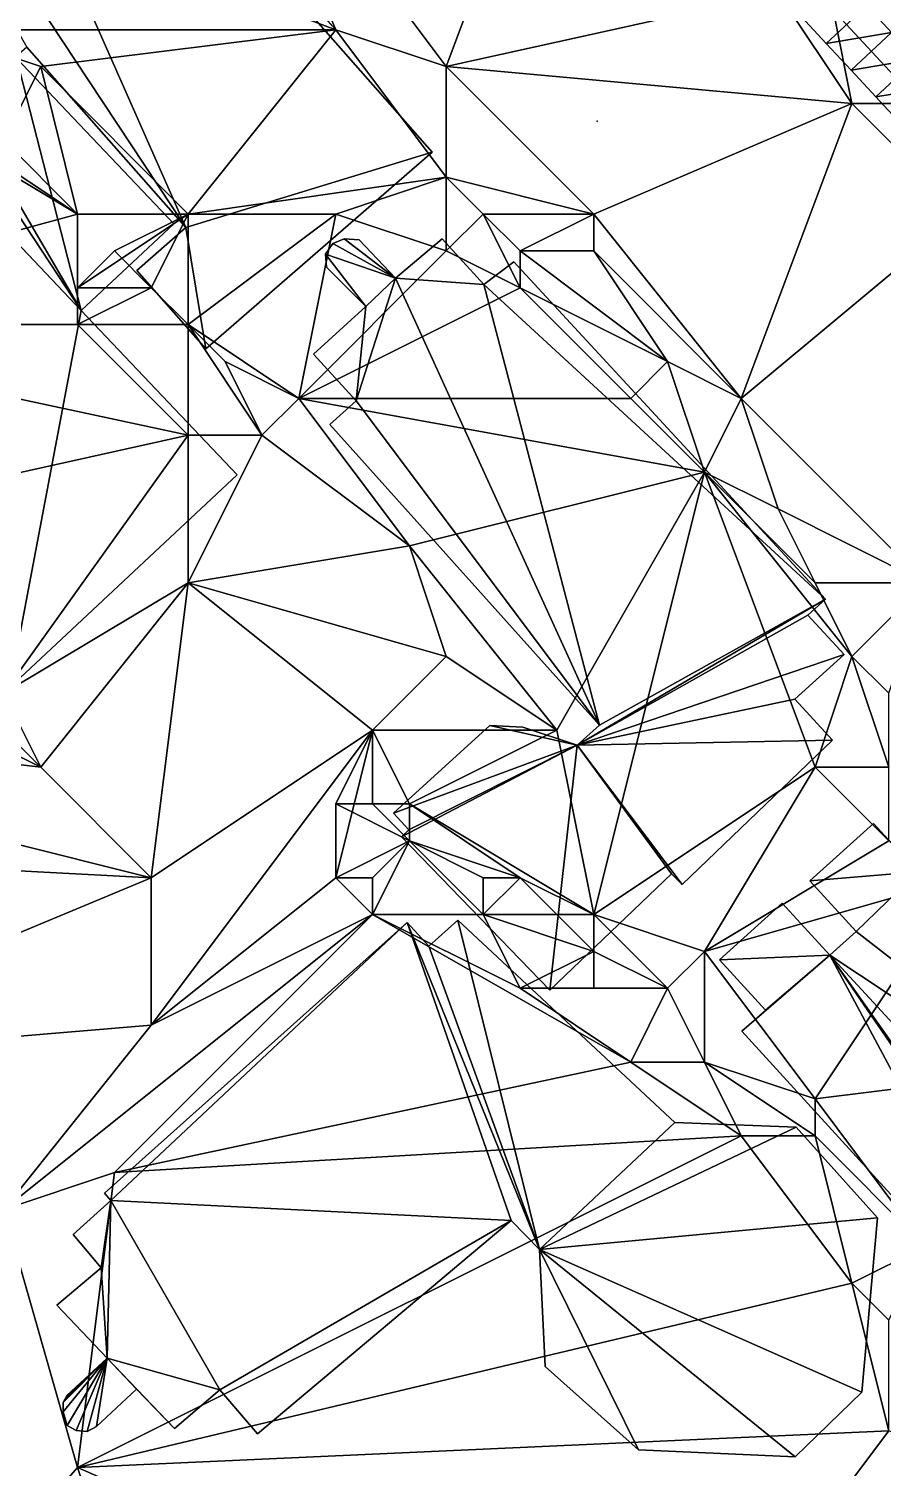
# Model space of a CAD drawing. Header units: metres. Extents: x -1103 to 901, y -902 to 905.
# Drawn here: x -576.6 to -530.3, y 412 to 490 of the extents above; entities that cross this region are included whole.
import ezdxf

# ---------------------------------------------------------------- set-up
doc = ezdxf.new("R2010")
doc.units = ezdxf.units.M
for name, color, linetype in [('OSM_BUILDING_FOOTPRINTS', 7, 'CONTINUOUS'), ('OSM_BUILDING_ROOFS', 1, 'CONTINUOUS'), ('OSM_BUILDING_WALLS', 8, 'CONTINUOUS'), ('OSM_ROAD_AXES', 2, 'CONTINUOUS'), ('OSM_ROAD_SURFACE', 9, 'CONTINUOUS'), ('OSM_TERRAIN', 3, 'CONTINUOUS'), ('OSM_TREES', 3, 'CONTINUOUS')]:
    doc.layers.add(name, color=color, linetype=linetype)

msp = doc.modelspace()

# ---------------------------------------------------------------- linework, layer by layer
at = {"layer": 'OSM_BUILDING_FOOTPRINTS'}
for points in [[(-590.595, 513.245, 13.005), (-585.223, 517.923, 13.005), (-554.758, 483.364, 13.005), (-567.039, 472.691, 13.005), (-570.786, 476.938, 13.005), (-568.122, 479.261, 13.005), (-576.755, 489.048, 13.005), (-579.32, 486.825, 13.005), (-585.72, 494.09, 13.005), (-597.282, 507.195, 13.005), (-595.436, 508.81, 13.005), (-597.36, 510.988, 13.005), (-592.397, 515.302, 13.005), (-590.595, 513.245, 13.005)], [(-599.957, 477.8, 13.188), (-587.621, 489.346, 13.188), (-584.935, 486.526, 13.188), (-582.846, 488.484, 13.188), (-580.226, 485.719, 13.188), (-577.319, 488.45, 13.188), (-568.785, 479.46, 13.188), (-573.804, 474.759, 13.188), (-565.347, 465.857, 13.188), (-577.672, 454.322, 13.188), (-599.957, 477.8, 13.188)], [(-560.495, 477.115, 13.262), (-560.561, 477.823, 13.262), (-560.152, 478.398, 13.262), (-559.533, 478.663, 13.262), (-558.726, 478.597, 13.262), (-556.759, 476.529, 13.262), (-554.227, 478.652, 13.262), (-551.961, 476.186, 13.262), (-550.336, 477.403, 13.262), (-533.435, 459.111, 13.262), (-534.386, 458.238, 13.262), (-532.429, 456.103, 13.262), (-535.093, 453.681, 13.262), (-533.048, 451.459, 13.262), (-541.206, 443.629, 13.262), (-541.792, 444.204, 13.262), (-548.38, 437.9, 13.262), (-556.438, 446.216, 13.262), (-556.029, 446.592, 13.262), (-556.869, 447.499, 13.262), (-551.641, 452.255, 13.262), (-549.85, 452.166, 13.262), (-546.91, 451.182, 13.262), (-545.683, 452.266, 13.262), (-560.318, 468.578, 13.262), (-558.892, 469.872, 13.262), (-561.202, 472.393, 13.262), (-558.362, 474.992, 13.262), (-560.495, 477.115, 13.262)], [(-572.72, 422.837, 14.929), (-574.234, 424.651, 14.929), (-572.189, 426.487, 14.929), (-572.543, 426.885, 14.929), (-556.117, 441.572, 14.929), (-554.946, 440.289, 14.929), (-553.376, 441.693, 14.929), (-541.603, 430.723, 14.929), (-535.026, 430.469, 14.929), (-530.605, 425.547, 14.929), (-531.456, 416.092, 14.929), (-535.082, 412.586, 14.929), (-543.582, 412.962, 14.929), (-548.634, 417.474, 14.929), (-548.943, 423.822, 14.929), (-550.491, 425.403, 14.929), (-564.241, 413.825, 14.929), (-566.275, 416.213, 14.929), (-568.751, 414.123, 14.929), (-570.807, 416.257, 14.929), (-572.974, 414.223, 14.929), (-573.471, 413.957, 14.929), (-574.068, 414.012, 14.929), (-574.566, 414.289, 14.929), (-574.787, 415.03, 14.929), (-574.776, 415.527, 14.929), (-574.665, 415.738, 14.929), (-574.577, 415.903, 14.929), (-572.399, 417.938, 14.929), (-575.13, 420.803, 14.929), (-572.72, 422.837, 14.929)]]:
    msp.add_polyline3d(points, close=True, dxfattribs=at)
msp.add_polyline3d([(-521.065, 417.143, 14.232), (-537.967, 435.666, 14.232), (-536.696, 436.816, 14.232), (-539.183, 439.548, 14.232), (-535.778, 442.622, 14.232), (-533.203, 439.791, 14.232), (-531.777, 441.074, 14.232), (-534.286, 443.828, 14.232), (-530.826, 446.947, 14.232), (-528.427, 444.315, 14.232)], dxfattribs=at)
at = {"layer": 'OSM_BUILDING_ROOFS'}
for points in [[(-550.204, 540.174, 19.236), (-553.93, 538.847, 19.236), (-491.707, 472.095, 19.236)], [(-550.204, 540.174, 19.236), (-491.707, 472.095, 19.236), (-499.688, 483.563, 19.236)], [(-550.204, 540.174, 19.236), (-499.688, 483.563, 19.236), (-526.096, 522.236, 19.236)], [(-568.122, 479.261, 27.805), (-585.223, 517.923, 27.805), (-590.595, 513.245, 27.805)], [(-568.122, 479.261, 27.805), (-554.758, 483.364, 27.805), (-585.223, 517.923, 27.805)], [(-590.595, 513.245, 27.805), (-576.755, 489.048, 27.805), (-568.122, 479.261, 27.805)], [(-573.804, 474.759, 47.188), (-584.935, 486.526, 47.188), (-587.621, 489.346, 47.188)], [(-573.804, 474.759, 47.188), (-587.621, 489.346, 47.188), (-577.672, 454.322, 47.188)], [(-573.804, 474.759, 47.188), (-582.846, 488.484, 47.188), (-584.935, 486.526, 47.188)], [(-573.804, 474.759, 47.188), (-580.226, 485.719, 47.188), (-582.846, 488.484, 47.188)], [(-573.804, 474.759, 47.188), (-577.319, 488.45, 47.188), (-580.226, 485.719, 47.188)], [(-573.804, 474.759, 47.188), (-568.785, 479.46, 47.188), (-577.319, 488.45, 47.188)], [(-568.122, 479.261, 27.805), (-567.039, 472.691, 27.805), (-554.758, 483.364, 27.805)], [(-568.122, 479.261, 27.805), (-570.786, 476.938, 27.805), (-567.039, 472.691, 27.805)], [(-556.759, 476.529, 66.462), (-559.533, 478.663, 66.462), (-560.152, 478.398, 66.462)], [(-556.759, 476.529, 66.462), (-558.726, 478.597, 66.462), (-559.533, 478.663, 66.462)], [(-551.961, 476.186, 66.462), (-554.227, 478.652, 66.462), (-556.759, 476.529, 66.462)], [(-556.759, 476.529, 66.462), (-560.152, 478.398, 66.462), (-560.561, 477.823, 66.462)], [(-560.561, 477.823, 66.462), (-560.495, 477.115, 66.462), (-558.362, 474.992, 66.462)], [(-556.759, 476.529, 66.462), (-560.561, 477.823, 66.462), (-558.362, 474.992, 66.462)], [(-533.435, 459.111, 66.462), (-550.336, 477.403, 66.462), (-551.961, 476.186, 66.462)], [(-556.759, 476.529, 66.462), (-558.362, 474.992, 66.462), (-558.892, 469.872, 66.462)], [(-556.759, 476.529, 66.462), (-558.892, 469.872, 66.462), (-545.683, 452.266, 66.462)], [(-545.683, 452.266, 66.462), (-551.961, 476.186, 66.462), (-556.759, 476.529, 66.462)], [(-545.683, 452.266, 66.462), (-533.435, 459.111, 66.462), (-551.961, 476.186, 66.462)], [(-577.672, 454.322, 47.188), (-565.347, 465.857, 47.188), (-573.804, 474.759, 47.188)], [(-558.362, 474.992, 66.462), (-561.202, 472.393, 66.462), (-558.892, 469.872, 66.462)], [(-558.892, 469.872, 66.462), (-560.318, 468.578, 66.462), (-545.683, 452.266, 66.462)], [(-546.91, 451.182, 66.462), (-534.386, 458.238, 66.462), (-533.435, 459.111, 66.462)], [(-545.683, 452.266, 66.462), (-546.91, 451.182, 66.462), (-533.435, 459.111, 66.462)], [(-546.91, 451.182, 66.462), (-532.429, 456.103, 66.462), (-534.386, 458.238, 66.462)], [(-546.91, 451.182, 66.462), (-535.093, 453.681, 66.462), (-532.429, 456.103, 66.462)], [(-546.91, 451.182, 66.462), (-533.048, 451.459, 66.462), (-535.093, 453.681, 66.462)], [(-546.91, 451.182, 66.462), (-551.641, 452.255, 66.462), (-556.869, 447.499, 66.462)], [(-546.91, 451.182, 66.462), (-549.85, 452.166, 66.462), (-551.641, 452.255, 66.462)], [(-546.91, 451.182, 66.462), (-541.206, 443.629, 66.462), (-533.048, 451.459, 66.462)], [(-546.91, 451.182, 66.462), (-556.869, 447.499, 66.462), (-556.029, 446.592, 66.462)], [(-546.91, 451.182, 66.462), (-556.029, 446.592, 66.462), (-556.438, 446.216, 66.462)], [(-546.91, 451.182, 66.462), (-556.438, 446.216, 66.462), (-548.38, 437.9, 66.462)], [(-546.91, 451.182, 66.462), (-548.38, 437.9, 66.462), (-541.792, 444.204, 66.462)], [(-546.91, 451.182, 66.462), (-541.792, 444.204, 66.462), (-541.206, 443.629, 66.462)], [(-528.427, 444.315, 83.432), (-530.826, 446.947, 83.432), (-534.286, 443.828, 83.432)], [(-528.427, 444.315, 83.432), (-534.286, 443.828, 83.432), (-531.777, 441.074, 83.432)], [(-512.167, 425.857, 83.432), (-528.427, 444.315, 83.432), (-531.777, 441.074, 83.432)], [(-533.203, 439.791, 83.432), (-535.778, 442.622, 83.432), (-539.183, 439.548, 83.432)], [(-556.117, 441.572, 23.329), (-572.543, 426.885, 23.329), (-572.189, 426.487, 23.329)], [(-550.491, 425.403, 23.329), (-556.117, 441.572, 23.329), (-572.189, 426.487, 23.329)], [(-548.943, 423.822, 23.329), (-554.946, 440.289, 23.329), (-556.117, 441.572, 23.329)], [(-550.491, 425.403, 23.329), (-548.943, 423.822, 23.329), (-556.117, 441.572, 23.329)], [(-548.943, 423.822, 23.329), (-553.376, 441.693, 23.329), (-554.946, 440.289, 23.329)], [(-548.943, 423.822, 23.329), (-541.603, 430.723, 23.329), (-553.376, 441.693, 23.329)], [(-512.167, 425.857, 83.432), (-531.777, 441.074, 83.432), (-533.203, 439.791, 83.432)], [(-533.203, 439.791, 83.432), (-539.183, 439.548, 83.432), (-536.696, 436.816, 83.432)], [(-533.203, 439.791, 83.432), (-536.696, 436.816, 83.432), (-537.967, 435.666, 83.432)], [(-533.203, 439.791, 83.432), (-537.967, 435.666, 83.432), (-521.065, 417.143, 83.432)], [(-533.203, 439.791, 83.432), (-521.065, 417.143, 83.432), (-518.943, 419.056, 83.432)], [(-533.203, 439.791, 83.432), (-518.943, 419.056, 83.432), (-517.174, 417.121, 83.432)], [(-533.203, 439.791, 83.432), (-517.174, 417.121, 83.432), (-514.499, 419.531, 83.432)], [(-512.167, 425.857, 83.432), (-533.203, 439.791, 83.432), (-514.499, 419.531, 83.432)], [(-548.943, 423.822, 23.329), (-535.026, 430.469, 23.329), (-541.603, 430.723, 23.329)], [(-548.943, 423.822, 23.329), (-530.605, 425.547, 23.329), (-535.026, 430.469, 23.329)], [(-572.189, 426.487, 23.329), (-574.234, 424.651, 23.329), (-572.72, 422.837, 23.329)], [(-572.189, 426.487, 23.329), (-572.72, 422.837, 23.329), (-572.399, 417.938, 23.329)], [(-572.189, 426.487, 23.329), (-572.399, 417.938, 23.329), (-566.275, 416.213, 23.329)], [(-572.189, 426.487, 23.329), (-566.275, 416.213, 23.329), (-550.491, 425.403, 23.329)], [(-566.275, 416.213, 23.329), (-564.241, 413.825, 23.329), (-550.491, 425.403, 23.329)], [(-548.943, 423.822, 23.329), (-531.456, 416.092, 23.329), (-530.605, 425.547, 23.329)], [(-548.943, 423.822, 23.329), (-548.634, 417.474, 23.329), (-543.582, 412.962, 23.329)], [(-548.943, 423.822, 23.329), (-543.582, 412.962, 23.329), (-535.082, 412.586, 23.329)], [(-548.943, 423.822, 23.329), (-535.082, 412.586, 23.329), (-531.456, 416.092, 23.329)], [(-572.72, 422.837, 23.329), (-575.13, 420.803, 23.329), (-572.399, 417.938, 23.329)], [(-572.399, 417.938, 23.329), (-574.776, 415.527, 23.329), (-574.787, 415.03, 23.329)], [(-572.399, 417.938, 23.329), (-574.787, 415.03, 23.329), (-574.566, 414.289, 23.329)], [(-572.399, 417.938, 23.329), (-574.665, 415.738, 23.329), (-574.776, 415.527, 23.329)], [(-572.399, 417.938, 23.329), (-574.577, 415.903, 23.329), (-574.665, 415.738, 23.329)], [(-572.399, 417.938, 23.329), (-574.566, 414.289, 23.329), (-574.068, 414.012, 23.329)], [(-572.399, 417.938, 23.329), (-574.068, 414.012, 23.329), (-573.471, 413.957, 23.329)], [(-572.399, 417.938, 23.329), (-573.471, 413.957, 23.329), (-572.974, 414.223, 23.329)], [(-572.399, 417.938, 23.329), (-572.974, 414.223, 23.329), (-570.807, 416.257, 23.329)], [(-572.399, 417.938, 23.329), (-570.807, 416.257, 23.329), (-568.751, 414.123, 23.329)], [(-572.399, 417.938, 23.329), (-568.751, 414.123, 23.329), (-566.275, 416.213, 23.329)]]:
    msp.add_3dface(points, dxfattribs=at)
at = {"layer": 'OSM_BUILDING_WALLS'}
for points in [[(-553.93, 538.847, 7.636), (-491.707, 472.095, 7.636), (-491.707, 472.095, 19.236)], [(-553.93, 538.847, 7.636), (-491.707, 472.095, 19.236), (-553.93, 538.847, 19.236)], [(-554.758, 483.364, 13.005), (-585.223, 517.923, 13.005), (-585.223, 517.923, 27.805)], [(-554.758, 483.364, 13.005), (-585.223, 517.923, 27.805), (-554.758, 483.364, 27.805)], [(-576.755, 489.048, 13.005), (-568.122, 479.261, 13.005), (-568.122, 479.261, 27.805)], [(-576.755, 489.048, 13.005), (-568.122, 479.261, 27.805), (-576.755, 489.048, 27.805)], [(-568.785, 479.46, 13.188), (-577.319, 488.45, 13.188), (-577.319, 488.45, 47.188)], [(-568.785, 479.46, 13.188), (-577.319, 488.45, 47.188), (-568.785, 479.46, 47.188)], [(-567.039, 472.691, 13.005), (-554.758, 483.364, 13.005), (-554.758, 483.364, 27.805)], [(-567.039, 472.691, 13.005), (-554.758, 483.364, 27.805), (-567.039, 472.691, 27.805)], [(-573.804, 474.759, 13.188), (-568.785, 479.46, 13.188), (-568.785, 479.46, 47.188)], [(-573.804, 474.759, 13.188), (-568.785, 479.46, 47.188), (-573.804, 474.759, 47.188)], [(-568.122, 479.261, 13.005), (-570.786, 476.938, 13.005), (-570.786, 476.938, 27.805)], [(-568.122, 479.261, 13.005), (-570.786, 476.938, 27.805), (-568.122, 479.261, 27.805)], [(-559.533, 478.663, 13.262), (-560.152, 478.398, 13.262), (-560.152, 478.398, 66.462)], [(-559.533, 478.663, 13.262), (-560.152, 478.398, 66.462), (-559.533, 478.663, 66.462)], [(-558.726, 478.597, 13.262), (-559.533, 478.663, 13.262), (-559.533, 478.663, 66.462)], [(-558.726, 478.597, 13.262), (-559.533, 478.663, 66.462), (-558.726, 478.597, 66.462)], [(-554.227, 478.652, 13.262), (-556.759, 476.529, 13.262), (-556.759, 476.529, 66.462)], [(-554.227, 478.652, 13.262), (-556.759, 476.529, 66.462), (-554.227, 478.652, 66.462)], [(-551.961, 476.186, 13.262), (-554.227, 478.652, 13.262), (-554.227, 478.652, 66.462)], [(-551.961, 476.186, 13.262), (-554.227, 478.652, 66.462), (-551.961, 476.186, 66.462)], [(-560.152, 478.398, 13.262), (-560.561, 477.823, 13.262), (-560.561, 477.823, 66.462)], [(-560.152, 478.398, 13.262), (-560.561, 477.823, 66.462), (-560.152, 478.398, 66.462)], [(-556.759, 476.529, 13.262), (-558.726, 478.597, 13.262), (-558.726, 478.597, 66.462)], [(-556.759, 476.529, 13.262), (-558.726, 478.597, 66.462), (-556.759, 476.529, 66.462)], [(-560.561, 477.823, 13.262), (-560.495, 477.115, 13.262), (-560.495, 477.115, 66.462)], [(-560.561, 477.823, 13.262), (-560.495, 477.115, 66.462), (-560.561, 477.823, 66.462)], [(-560.495, 477.115, 13.262), (-558.362, 474.992, 13.262), (-558.362, 474.992, 66.462)], [(-560.495, 477.115, 13.262), (-558.362, 474.992, 66.462), (-560.495, 477.115, 66.462)], [(-550.336, 477.403, 13.262), (-551.961, 476.186, 13.262), (-551.961, 476.186, 66.462)], [(-550.336, 477.403, 13.262), (-551.961, 476.186, 66.462), (-550.336, 477.403, 66.462)], [(-533.435, 459.111, 13.262), (-550.336, 477.403, 13.262), (-550.336, 477.403, 66.462)], [(-533.435, 459.111, 13.262), (-550.336, 477.403, 66.462), (-533.435, 459.111, 66.462)], [(-570.786, 476.938, 13.005), (-567.039, 472.691, 13.005), (-567.039, 472.691, 27.805)], [(-570.786, 476.938, 13.005), (-567.039, 472.691, 27.805), (-570.786, 476.938, 27.805)], [(-565.347, 465.857, 13.188), (-573.804, 474.759, 13.188), (-573.804, 474.759, 47.188)], [(-565.347, 465.857, 13.188), (-573.804, 474.759, 47.188), (-565.347, 465.857, 47.188)], [(-558.362, 474.992, 13.262), (-561.202, 472.393, 13.262), (-561.202, 472.393, 66.462)], [(-558.362, 474.992, 13.262), (-561.202, 472.393, 66.462), (-558.362, 474.992, 66.462)], [(-561.202, 472.393, 13.262), (-558.892, 469.872, 13.262), (-558.892, 469.872, 66.462)], [(-561.202, 472.393, 13.262), (-558.892, 469.872, 66.462), (-561.202, 472.393, 66.462)], [(-558.892, 469.872, 13.262), (-560.318, 468.578, 13.262), (-560.318, 468.578, 66.462)], [(-558.892, 469.872, 13.262), (-560.318, 468.578, 66.462), (-558.892, 469.872, 66.462)], [(-560.318, 468.578, 13.262), (-545.683, 452.266, 13.262), (-545.683, 452.266, 66.462)], [(-560.318, 468.578, 13.262), (-545.683, 452.266, 66.462), (-560.318, 468.578, 66.462)], [(-577.672, 454.322, 13.188), (-565.347, 465.857, 13.188), (-565.347, 465.857, 47.188)], [(-577.672, 454.322, 13.188), (-565.347, 465.857, 47.188), (-577.672, 454.322, 47.188)], [(-534.386, 458.238, 13.262), (-533.435, 459.111, 13.262), (-533.435, 459.111, 66.462)], [(-534.386, 458.238, 13.262), (-533.435, 459.111, 66.462), (-534.386, 458.238, 66.462)], [(-532.429, 456.103, 13.262), (-534.386, 458.238, 13.262), (-534.386, 458.238, 66.462)], [(-532.429, 456.103, 13.262), (-534.386, 458.238, 66.462), (-532.429, 456.103, 66.462)], [(-535.093, 453.681, 13.262), (-532.429, 456.103, 13.262), (-532.429, 456.103, 66.462)], [(-535.093, 453.681, 13.262), (-532.429, 456.103, 66.462), (-535.093, 453.681, 66.462)], [(-533.048, 451.459, 13.262), (-535.093, 453.681, 13.262), (-535.093, 453.681, 66.462)], [(-533.048, 451.459, 13.262), (-535.093, 453.681, 66.462), (-533.048, 451.459, 66.462)], [(-551.641, 452.255, 13.262), (-556.869, 447.499, 13.262), (-556.869, 447.499, 66.462)], [(-551.641, 452.255, 13.262), (-556.869, 447.499, 66.462), (-551.641, 452.255, 66.462)], [(-549.85, 452.166, 13.262), (-551.641, 452.255, 13.262), (-551.641, 452.255, 66.462)], [(-549.85, 452.166, 13.262), (-551.641, 452.255, 66.462), (-549.85, 452.166, 66.462)], [(-546.91, 451.182, 13.262), (-549.85, 452.166, 13.262), (-549.85, 452.166, 66.462)], [(-546.91, 451.182, 13.262), (-549.85, 452.166, 66.462), (-546.91, 451.182, 66.462)], [(-545.683, 452.266, 13.262), (-546.91, 451.182, 13.262), (-546.91, 451.182, 66.462)], [(-545.683, 452.266, 13.262), (-546.91, 451.182, 66.462), (-545.683, 452.266, 66.462)], [(-541.206, 443.629, 13.262), (-533.048, 451.459, 13.262), (-533.048, 451.459, 66.462)], [(-541.206, 443.629, 13.262), (-533.048, 451.459, 66.462), (-541.206, 443.629, 66.462)], [(-556.869, 447.499, 13.262), (-556.029, 446.592, 13.262), (-556.029, 446.592, 66.462)], [(-556.869, 447.499, 13.262), (-556.029, 446.592, 66.462), (-556.869, 447.499, 66.462)], [(-530.826, 446.947, 14.232), (-534.286, 443.828, 14.232), (-534.286, 443.828, 83.432)], [(-530.826, 446.947, 14.232), (-534.286, 443.828, 83.432), (-530.826, 446.947, 83.432)], [(-528.427, 444.315, 14.232), (-530.826, 446.947, 14.232), (-530.826, 446.947, 83.432)], [(-528.427, 444.315, 14.232), (-530.826, 446.947, 83.432), (-528.427, 444.315, 83.432)], [(-556.029, 446.592, 13.262), (-556.438, 446.216, 13.262), (-556.438, 446.216, 66.462)], [(-556.029, 446.592, 13.262), (-556.438, 446.216, 66.462), (-556.029, 446.592, 66.462)], [(-556.438, 446.216, 13.262), (-548.38, 437.9, 13.262), (-548.38, 437.9, 66.462)], [(-556.438, 446.216, 13.262), (-548.38, 437.9, 66.462), (-556.438, 446.216, 66.462)], [(-548.38, 437.9, 13.262), (-541.792, 444.204, 13.262), (-541.792, 444.204, 66.462)], [(-548.38, 437.9, 13.262), (-541.792, 444.204, 66.462), (-548.38, 437.9, 66.462)], [(-541.792, 444.204, 13.262), (-541.206, 443.629, 13.262), (-541.206, 443.629, 66.462)], [(-541.792, 444.204, 13.262), (-541.206, 443.629, 66.462), (-541.792, 444.204, 66.462)], [(-534.286, 443.828, 14.232), (-531.777, 441.074, 14.232), (-531.777, 441.074, 83.432)], [(-534.286, 443.828, 14.232), (-531.777, 441.074, 83.432), (-534.286, 443.828, 83.432)], [(-535.778, 442.622, 14.232), (-539.183, 439.548, 14.232), (-539.183, 439.548, 83.432)], [(-535.778, 442.622, 14.232), (-539.183, 439.548, 83.432), (-535.778, 442.622, 83.432)], [(-533.203, 439.791, 14.232), (-535.778, 442.622, 14.232), (-535.778, 442.622, 83.432)], [(-533.203, 439.791, 14.232), (-535.778, 442.622, 83.432), (-533.203, 439.791, 83.432)], [(-556.117, 441.572, 14.929), (-572.543, 426.885, 14.929), (-572.543, 426.885, 23.329)], [(-556.117, 441.572, 14.929), (-572.543, 426.885, 23.329), (-556.117, 441.572, 23.329)], [(-554.946, 440.289, 14.929), (-556.117, 441.572, 14.929), (-556.117, 441.572, 23.329)], [(-554.946, 440.289, 14.929), (-556.117, 441.572, 23.329), (-554.946, 440.289, 23.329)], [(-553.376, 441.693, 14.929), (-554.946, 440.289, 14.929), (-554.946, 440.289, 23.329)], [(-553.376, 441.693, 14.929), (-554.946, 440.289, 23.329), (-553.376, 441.693, 23.329)], [(-541.603, 430.723, 14.929), (-553.376, 441.693, 14.929), (-553.376, 441.693, 23.329)], [(-541.603, 430.723, 14.929), (-553.376, 441.693, 23.329), (-541.603, 430.723, 23.329)], [(-531.777, 441.074, 14.232), (-533.203, 439.791, 14.232), (-533.203, 439.791, 83.432)], [(-531.777, 441.074, 14.232), (-533.203, 439.791, 83.432), (-531.777, 441.074, 83.432)], [(-539.183, 439.548, 14.232), (-536.696, 436.816, 14.232), (-536.696, 436.816, 83.432)], [(-539.183, 439.548, 14.232), (-536.696, 436.816, 83.432), (-539.183, 439.548, 83.432)], [(-536.696, 436.816, 14.232), (-537.967, 435.666, 14.232), (-537.967, 435.666, 83.432)], [(-536.696, 436.816, 14.232), (-537.967, 435.666, 83.432), (-536.696, 436.816, 83.432)], [(-537.967, 435.666, 14.232), (-521.065, 417.143, 14.232), (-521.065, 417.143, 83.432)], [(-537.967, 435.666, 14.232), (-521.065, 417.143, 83.432), (-537.967, 435.666, 83.432)], [(-535.026, 430.469, 14.929), (-541.603, 430.723, 14.929), (-541.603, 430.723, 23.329)], [(-535.026, 430.469, 14.929), (-541.603, 430.723, 23.329), (-535.026, 430.469, 23.329)], [(-530.605, 425.547, 14.929), (-535.026, 430.469, 14.929), (-535.026, 430.469, 23.329)], [(-530.605, 425.547, 14.929), (-535.026, 430.469, 23.329), (-530.605, 425.547, 23.329)], [(-572.189, 426.487, 14.929), (-574.234, 424.651, 14.929), (-574.234, 424.651, 23.329)], [(-572.189, 426.487, 14.929), (-574.234, 424.651, 23.329), (-572.189, 426.487, 23.329)], [(-572.543, 426.885, 14.929), (-572.189, 426.487, 14.929), (-572.189, 426.487, 23.329)], [(-572.543, 426.885, 14.929), (-572.189, 426.487, 23.329), (-572.543, 426.885, 23.329)], [(-564.241, 413.825, 14.929), (-550.491, 425.403, 14.929), (-550.491, 425.403, 23.329)], [(-564.241, 413.825, 14.929), (-550.491, 425.403, 23.329), (-564.241, 413.825, 23.329)], [(-550.491, 425.403, 14.929), (-548.943, 423.822, 14.929), (-548.943, 423.822, 23.329)], [(-550.491, 425.403, 14.929), (-548.943, 423.822, 23.329), (-550.491, 425.403, 23.329)], [(-531.456, 416.092, 14.929), (-530.605, 425.547, 14.929), (-530.605, 425.547, 23.329)], [(-531.456, 416.092, 14.929), (-530.605, 425.547, 23.329), (-531.456, 416.092, 23.329)], [(-574.234, 424.651, 14.929), (-572.72, 422.837, 14.929), (-572.72, 422.837, 23.329)], [(-574.234, 424.651, 14.929), (-572.72, 422.837, 23.329), (-574.234, 424.651, 23.329)], [(-548.943, 423.822, 14.929), (-548.634, 417.474, 14.929), (-548.634, 417.474, 23.329)], [(-548.943, 423.822, 14.929), (-548.634, 417.474, 23.329), (-548.943, 423.822, 23.329)], [(-572.72, 422.837, 14.929), (-575.13, 420.803, 14.929), (-575.13, 420.803, 23.329)], [(-572.72, 422.837, 14.929), (-575.13, 420.803, 23.329), (-572.72, 422.837, 23.329)], [(-575.13, 420.803, 14.929), (-572.399, 417.938, 14.929), (-572.399, 417.938, 23.329)], [(-575.13, 420.803, 14.929), (-572.399, 417.938, 23.329), (-575.13, 420.803, 23.329)], [(-572.399, 417.938, 14.929), (-574.577, 415.903, 14.929), (-574.577, 415.903, 23.329)], [(-572.399, 417.938, 14.929), (-574.577, 415.903, 23.329), (-572.399, 417.938, 23.329)], [(-548.634, 417.474, 14.929), (-543.582, 412.962, 14.929), (-543.582, 412.962, 23.329)], [(-548.634, 417.474, 14.929), (-543.582, 412.962, 23.329), (-548.634, 417.474, 23.329)], [(-572.974, 414.223, 14.929), (-570.807, 416.257, 14.929), (-570.807, 416.257, 23.329)], [(-572.974, 414.223, 14.929), (-570.807, 416.257, 23.329), (-572.974, 414.223, 23.329)], [(-570.807, 416.257, 14.929), (-568.751, 414.123, 14.929), (-568.751, 414.123, 23.329)], [(-570.807, 416.257, 14.929), (-568.751, 414.123, 23.329), (-570.807, 416.257, 23.329)], [(-568.751, 414.123, 14.929), (-566.275, 416.213, 14.929), (-566.275, 416.213, 23.329)], [(-568.751, 414.123, 14.929), (-566.275, 416.213, 23.329), (-568.751, 414.123, 23.329)], [(-566.275, 416.213, 14.929), (-564.241, 413.825, 14.929), (-564.241, 413.825, 23.329)], [(-566.275, 416.213, 14.929), (-564.241, 413.825, 23.329), (-566.275, 416.213, 23.329)], [(-574.776, 415.527, 14.929), (-574.787, 415.03, 14.929), (-574.787, 415.03, 23.329)], [(-574.776, 415.527, 14.929), (-574.787, 415.03, 23.329), (-574.776, 415.527, 23.329)], [(-574.665, 415.738, 14.929), (-574.776, 415.527, 14.929), (-574.776, 415.527, 23.329)], [(-574.665, 415.738, 14.929), (-574.776, 415.527, 23.329), (-574.665, 415.738, 23.329)], [(-574.577, 415.903, 14.929), (-574.665, 415.738, 14.929), (-574.665, 415.738, 23.329)], [(-574.577, 415.903, 14.929), (-574.665, 415.738, 23.329), (-574.577, 415.903, 23.329)], [(-535.082, 412.586, 14.929), (-531.456, 416.092, 14.929), (-531.456, 416.092, 23.329)], [(-535.082, 412.586, 14.929), (-531.456, 416.092, 23.329), (-535.082, 412.586, 23.329)], [(-574.787, 415.03, 14.929), (-574.566, 414.289, 14.929), (-574.566, 414.289, 23.329)], [(-574.787, 415.03, 14.929), (-574.566, 414.289, 23.329), (-574.787, 415.03, 23.329)], [(-574.566, 414.289, 14.929), (-574.068, 414.012, 14.929), (-574.068, 414.012, 23.329)], [(-574.566, 414.289, 14.929), (-574.068, 414.012, 23.329), (-574.566, 414.289, 23.329)], [(-574.068, 414.012, 14.929), (-573.471, 413.957, 14.929), (-573.471, 413.957, 23.329)], [(-574.068, 414.012, 14.929), (-573.471, 413.957, 23.329), (-574.068, 414.012, 23.329)], [(-573.471, 413.957, 14.929), (-572.974, 414.223, 14.929), (-572.974, 414.223, 23.329)], [(-573.471, 413.957, 14.929), (-572.974, 414.223, 23.329), (-573.471, 413.957, 23.329)], [(-543.582, 412.962, 14.929), (-535.082, 412.586, 14.929), (-535.082, 412.586, 23.329)], [(-543.582, 412.962, 14.929), (-535.082, 412.586, 23.329), (-543.582, 412.962, 23.329)]]:
    msp.add_3dface(points, dxfattribs=at)
at = {"layer": 'OSM_ROAD_AXES'}
msp.add_polyline3d([(-361.437, 301.467, 13.838), (-370.103, 315.434, 15.982), (-462.193, 414.766, 14.188), (-601.052, 564.337, 12.663), (-622.199, 587.24, 10.487), (-643.654, 610.475, 9.174), (-645.611, 612.908, 9.08), (-707.867, 679.725, 14.044), (-807.818, 787.328, 14.131), (-831.396, 812.951, 14.445), (-838.526, 820.648, 14.021)], dxfattribs=at)
at = {"layer": 'OSM_ROAD_SURFACE'}
for points in [[(-531.197, 491.298, 11.825), (-534.744, 490.709, 11.889), (-533.396, 489.257, 11.873)], [(-529.849, 489.846, 11.818), (-531.197, 491.298, 11.825), (-533.396, 489.257, 11.873)], [(-529.849, 489.846, 11.818), (-533.396, 489.257, 11.873), (-532.048, 487.805, 11.86)], [(-528.501, 488.394, 11.812), (-529.849, 489.846, 11.818), (-532.048, 487.805, 11.86)], [(-528.501, 488.394, 11.812), (-532.048, 487.805, 11.86), (-530.7, 486.352, 11.854)], [(-527.153, 486.941, 11.805), (-528.501, 488.394, 11.812), (-530.7, 486.352, 11.854)], [(-527.153, 486.941, 11.805), (-530.7, 486.352, 11.854), (-529.351, 484.9, 11.87)]]:
    msp.add_3dface(points, dxfattribs=at)
at = {"layer": 'OSM_TERRAIN'}
for points in [[(-592, 502, 15.174), (-560, 490, 15.113), (-586, 518, 15.037)], [(-560, 490, 15.113), (-576, 508, 15.153), (-586, 518, 15.037)], [(-560, 490, 15.113), (-566, 504, 14.551), (-576, 508, 15.153)], [(-560, 490, 15.113), (-554, 488, 14.211), (-566, 504, 14.551)], [(-554, 488, 14.211), (-548, 504, 12.616), (-566, 504, 14.551)], [(-554, 488, 14.211), (-536, 492, 11.854), (-548, 504, 12.616)], [(-582, 490, 15.174), (-560, 490, 15.113), (-592, 502, 15.174)], [(-536, 492, 11.854), (-532, 486, 11.823), (-534, 496, 11.778)], [(-532, 486, 11.823), (-526, 486, 11.747), (-534, 496, 11.778)], [(-526, 486, 11.747), (-528, 492, 11.253), (-534, 496, 11.778)], [(-554, 488, 14.211), (-532, 486, 11.823), (-536, 492, 11.854)], [(-578, 484, 16.566), (-576, 488, 15.226), (-582, 490, 15.174)], [(-576, 488, 15.226), (-560, 490, 15.113), (-582, 490, 15.174)], [(-568, 480, 15.174), (-560, 490, 15.113), (-576, 488, 15.226)], [(-568, 480, 15.174), (-554, 482, 15.006), (-560, 490, 15.113)], [(-554, 482, 15.006), (-554, 488, 14.211), (-560, 490, 15.113)], [(-574, 480, 16.924), (-576, 488, 15.226), (-578, 484, 16.566)], [(-574, 480, 16.924), (-568, 480, 15.174), (-576, 488, 15.226)], [(-546, 480, 13.88), (-554, 488, 14.211), (-554, 482, 15.006)], [(-546, 480, 13.88), (-532, 486, 11.823), (-554, 488, 14.211)], [(-596, 474, 16.985), (-574, 480, 16.924), (-584, 486, 16.96)], [(-584, 486, 16.96), (-574, 480, 16.924), (-580, 484, 16.471)], [(-546, 480, 13.88), (-538, 470, 14.097), (-532, 486, 11.823)], [(-538, 470, 14.097), (-526, 480, 11.914), (-532, 486, 11.823)], [(-526, 480, 11.914), (-526, 486, 11.747), (-532, 486, 11.823)], [(-574, 480, 16.924), (-578, 484, 16.566), (-580, 484, 16.471)], [(-560, 480, 15.174), (-554, 482, 15.006), (-568, 480, 15.174)], [(-554, 478, 15.957), (-554, 482, 15.006), (-560, 480, 15.174)], [(-554, 478, 15.957), (-552, 480, 15.025), (-554, 482, 15.006)], [(-552, 480, 15.025), (-546, 480, 13.88), (-554, 482, 15.006)], [(-574, 474, 16.96), (-574, 480, 16.924), (-596, 474, 16.985)], [(-574, 474, 16.96), (-574, 476, 16.669), (-574, 480, 16.924)], [(-574, 476, 16.669), (-572, 478, 15.894), (-568, 480, 15.174)], [(-574, 476, 16.669), (-568, 480, 15.174), (-574, 480, 16.924)], [(-572, 478, 15.894), (-570, 476, 15.186), (-568, 480, 15.174)], [(-570, 476, 15.186), (-568, 474, 15.174), (-568, 480, 15.174)], [(-562, 470, 16.088), (-560, 480, 15.174), (-568, 474, 15.174)], [(-568, 474, 15.174), (-560, 480, 15.174), (-568, 480, 15.174)], [(-562, 470, 16.088), (-554, 478, 15.957), (-560, 480, 15.174)], [(-550, 476, 15.957), (-552, 480, 15.025), (-554, 478, 15.957)], [(-550, 476, 15.957), (-550, 478, 15.708), (-552, 480, 15.025)], [(-552, 480, 15.025), (-550, 478, 15.708), (-546, 480, 13.88)], [(-550, 478, 15.708), (-546, 478, 14.282), (-546, 480, 13.88)], [(-546, 478, 14.282), (-538, 470, 14.097), (-546, 480, 13.88)], [(-528, 460, 14.248), (-526, 480, 11.914), (-538, 470, 14.097)], [(-570, 476, 15.186), (-572, 478, 15.894), (-574, 476, 16.669)], [(-562, 470, 16.088), (-550, 476, 15.957), (-554, 478, 15.957)], [(-550, 476, 15.957), (-542, 472, 14.942), (-550, 478, 15.708)], [(-550, 478, 15.708), (-542, 472, 14.942), (-546, 478, 14.282)], [(-542, 472, 14.942), (-538, 470, 14.097), (-546, 478, 14.282)], [(-574, 474, 16.96), (-568, 474, 15.174), (-570, 476, 15.186)], [(-574, 474, 16.96), (-570, 476, 15.186), (-574, 476, 16.669)], [(-562, 470, 16.088), (-544, 470, 15.957), (-550, 476, 15.957)], [(-544, 470, 15.957), (-542, 472, 14.942), (-550, 476, 15.957)], [(-586, 464, 16.96), (-568, 468, 16.96), (-596, 474, 16.985)], [(-596, 474, 16.985), (-568, 468, 16.96), (-574, 474, 16.96)], [(-568, 468, 16.96), (-568, 474, 15.174), (-574, 474, 16.96)], [(-568, 468, 16.96), (-564, 468, 16.636), (-568, 474, 15.174)], [(-564, 468, 16.636), (-566, 472, 15.536), (-568, 474, 15.174)], [(-566, 472, 15.536), (-562, 470, 16.088), (-568, 474, 15.174)], [(-564, 468, 16.636), (-562, 470, 16.088), (-566, 472, 15.536)], [(-544, 470, 15.957), (-540, 466, 15.957), (-542, 472, 14.942)], [(-540, 466, 15.957), (-538, 470, 14.097), (-542, 472, 14.942)], [(-564, 468, 16.636), (-556, 462, 16.104), (-562, 470, 16.088)], [(-556, 462, 16.104), (-540, 466, 15.957), (-562, 470, 16.088)], [(-540, 466, 15.957), (-544, 470, 15.957), (-562, 470, 16.088)], [(-536, 464, 15.438), (-538, 470, 14.097), (-540, 466, 15.957)], [(-536, 464, 15.438), (-528, 460, 14.248), (-538, 470, 14.097)], [(-586, 464, 16.96), (-578, 454, 17.115), (-568, 468, 16.96)], [(-578, 454, 17.115), (-568, 460, 17.209), (-568, 468, 16.96)], [(-568, 460, 17.209), (-564, 468, 16.636), (-568, 468, 16.96)], [(-568, 460, 17.209), (-556, 462, 16.104), (-564, 468, 16.636)], [(-548, 452, 16.014), (-540, 466, 15.957), (-556, 462, 16.104)], [(-548, 452, 16.014), (-546, 442, 15.957), (-540, 466, 15.957)], [(-546, 442, 15.957), (-534, 450, 15.932), (-540, 466, 15.957)], [(-534, 450, 15.932), (-532, 456, 15.845), (-540, 466, 15.957)], [(-532, 456, 15.845), (-534, 460, 15.898), (-540, 466, 15.957)], [(-540, 466, 15.957), (-534, 460, 15.898), (-536, 464, 15.438)], [(-534, 460, 15.898), (-528, 460, 14.248), (-536, 464, 15.438)], [(-568, 460, 17.209), (-554, 456, 16.654), (-556, 462, 16.104)], [(-554, 456, 16.654), (-548, 452, 16.014), (-556, 462, 16.104)], [(-576, 450, 18.618), (-568, 460, 17.209), (-578, 454, 17.115)], [(-570, 444, 18.945), (-568, 460, 17.209), (-576, 450, 18.618)], [(-570, 444, 18.945), (-558, 452, 17.311), (-568, 460, 17.209)], [(-558, 452, 17.311), (-554, 456, 16.654), (-568, 460, 17.209)], [(-532, 456, 15.845), (-528, 460, 14.248), (-534, 460, 15.898)], [(-530, 454, 15.175), (-528, 460, 14.248), (-532, 456, 15.845)], [(-558, 452, 17.311), (-548, 452, 16.014), (-554, 456, 16.654)], [(-534, 450, 15.932), (-530, 450, 15.659), (-532, 456, 15.845)], [(-530, 450, 15.659), (-530, 454, 15.175), (-532, 456, 15.845)], [(-608, 446, 18.876), (-570, 444, 18.945), (-610, 454, 18.439)], [(-570, 444, 18.945), (-576, 450, 18.618), (-610, 454, 18.439)], [(-610, 454, 18.439), (-576, 450, 18.618), (-584, 454, 18.45)], [(-584, 454, 18.45), (-576, 450, 18.618), (-578, 452, 17.85)], [(-578, 452, 17.85), (-576, 450, 18.618), (-578, 454, 17.115)], [(-570, 436, 18.957), (-558, 452, 17.311), (-570, 444, 18.945)], [(-570, 436, 18.957), (-560, 444, 18.03), (-558, 452, 17.311)], [(-560, 444, 18.03), (-560, 448, 17.407), (-558, 452, 17.311)], [(-560, 448, 17.407), (-558, 448, 16.463), (-558, 452, 17.311)], [(-558, 448, 16.463), (-556, 448, 15.957), (-558, 452, 17.311)], [(-556, 448, 15.957), (-548, 452, 16.014), (-558, 452, 17.311)], [(-556, 448, 15.957), (-546, 442, 15.957), (-548, 452, 16.014)], [(-540, 440, 16.456), (-534, 450, 15.932), (-546, 442, 15.957)], [(-540, 440, 16.456), (-530, 446, 16.38), (-534, 450, 15.932)], [(-530, 446, 16.38), (-530, 450, 15.659), (-534, 450, 15.932)], [(-560, 444, 18.03), (-556, 446, 15.957), (-560, 448, 17.407)], [(-556, 446, 15.957), (-558, 448, 16.463), (-560, 448, 17.407)], [(-556, 446, 15.957), (-556, 448, 15.957), (-558, 448, 16.463)], [(-556, 446, 15.957), (-550, 444, 15.963), (-556, 448, 15.957)], [(-550, 444, 15.963), (-546, 442, 15.957), (-556, 448, 15.957)], [(-594, 434, 19), (-570, 444, 18.945), (-608, 446, 18.876)], [(-560, 444, 18.03), (-558, 444, 17.403), (-556, 446, 15.957)], [(-558, 444, 17.403), (-558, 442, 17.996), (-556, 446, 15.957)], [(-558, 442, 17.996), (-552, 442, 17.451), (-556, 446, 15.957)], [(-552, 442, 17.451), (-552, 444, 16.649), (-556, 446, 15.957)], [(-552, 444, 16.649), (-550, 444, 15.963), (-556, 446, 15.957)], [(-540, 440, 16.456), (-526, 444, 16.281), (-530, 446, 16.38)], [(-570, 436, 18.957), (-570, 444, 18.945), (-594, 434, 19)], [(-570, 436, 18.957), (-558, 442, 17.996), (-560, 444, 18.03)], [(-558, 442, 17.996), (-558, 444, 17.403), (-560, 444, 18.03)], [(-552, 442, 17.451), (-550, 444, 15.963), (-552, 444, 16.649)], [(-552, 442, 17.451), (-548, 442, 16.016), (-550, 444, 15.963)], [(-548, 442, 16.016), (-546, 442, 15.957), (-550, 444, 15.963)], [(-534, 432, 16.38), (-526, 444, 16.281), (-540, 440, 16.456)], [(-534, 432, 16.38), (-518, 434, 16.38), (-526, 444, 16.281)], [(-572, 428, 18.168), (-558, 442, 17.996), (-578, 426, 18.933)], [(-578, 426, 18.933), (-558, 442, 17.996), (-570, 436, 18.957)], [(-572, 428, 18.168), (-544, 434, 17.911), (-558, 442, 17.996)], [(-544, 434, 17.911), (-550, 438, 18.062), (-558, 442, 17.996)], [(-550, 438, 18.062), (-552, 442, 17.451), (-558, 442, 17.996)], [(-550, 438, 18.062), (-546, 440, 16.101), (-552, 442, 17.451)], [(-546, 440, 16.101), (-548, 442, 16.016), (-552, 442, 17.451)], [(-546, 440, 16.101), (-546, 442, 15.957), (-548, 442, 16.016)], [(-542, 438, 16.84), (-546, 442, 15.957), (-546, 440, 16.101)], [(-542, 438, 16.84), (-540, 440, 16.456), (-546, 442, 15.957)], [(-550, 438, 18.062), (-546, 438, 17.114), (-546, 440, 16.101)], [(-546, 438, 17.114), (-542, 438, 16.84), (-546, 440, 16.101)], [(-540, 434, 16.935), (-540, 440, 16.456), (-542, 438, 16.84)], [(-540, 434, 16.935), (-534, 432, 16.38), (-540, 440, 16.456)], [(-550, 438, 18.062), (-544, 434, 17.911), (-542, 438, 16.84)], [(-550, 438, 18.062), (-542, 438, 16.84), (-546, 438, 17.114)], [(-544, 434, 17.911), (-540, 434, 16.935), (-542, 438, 16.84)], [(-578, 426, 18.933), (-570, 436, 18.957), (-594, 434, 19)], [(-572, 428, 18.168), (-538, 430, 17.997), (-544, 434, 17.911)], [(-538, 430, 17.997), (-540, 434, 16.935), (-544, 434, 17.911)], [(-538, 430, 17.997), (-534, 430, 16.726), (-540, 434, 16.935)], [(-534, 430, 16.726), (-534, 432, 16.38), (-540, 434, 16.935)], [(-528, 424, 16.496), (-518, 434, 16.38), (-534, 432, 16.38)], [(-534, 430, 16.726), (-528, 424, 16.496), (-534, 432, 16.38)], [(-532, 422, 18.062), (-538, 430, 17.997), (-574, 412, 18.14)], [(-574, 412, 18.14), (-538, 430, 17.997), (-572, 428, 18.168)], [(-532, 422, 18.062), (-534, 430, 16.726), (-538, 430, 17.997)], [(-532, 422, 18.062), (-528, 424, 16.496), (-534, 430, 16.726)], [(-578, 426, 18.933), (-574, 412, 18.14), (-572, 428, 18.168)], [(-578, 426, 18.933), (-588, 396, 17.261), (-574, 412, 18.14)], [(-532, 422, 18.062), (-530, 420, 17.843), (-528, 424, 16.496)], [(-574, 412, 18.14), (-530, 414, 17.756), (-532, 422, 18.062)], [(-530, 414, 17.756), (-530, 420, 17.843), (-532, 422, 18.062)], [(-574, 412, 18.14), (-542, 398, 17.828), (-530, 414, 17.756)], [(-542, 398, 17.828), (-506, 404, 16.574), (-530, 414, 17.756)], [(-570, 400, 17.461), (-574, 412, 18.14), (-588, 396, 17.261)], [(-570, 400, 17.461), (-542, 398, 17.828), (-574, 412, 18.14)]]:
    msp.add_3dface(points, dxfattribs=at)
at = {"layer": 'OSM_TREES'}
msp.add_point((-545.816, 485.045, 13.486), dxfattribs=at)

doc.saveas('drawing.dxf')
